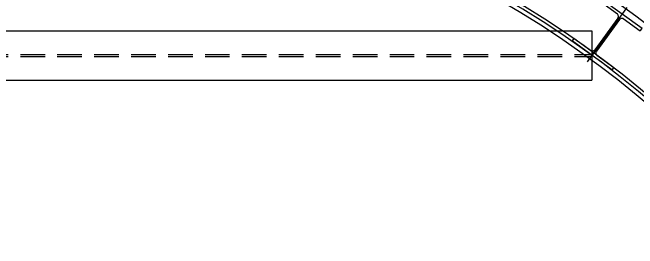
# Model space of a CAD drawing. Extents: x -1889 to 1438, y -977 to 1122.
# Drawn here: x 372.9 to 449, y 742.8 to 771.6 of the extents above; entities that cross this region are included whole.
import ezdxf

# ---------------------------------------------------------------- set-up
doc = ezdxf.new("R2010")
doc.units = 0
doc.header["$LTSCALE"] = 12
doc.header["$MEASUREMENT"] = 0
doc.linetypes.add('CENTER', pattern=[2, 1.25, -0.25, 0.25, -0.25])
doc.linetypes.add('HIDDEN', pattern=[0.375, 0.25, -0.125])
for name, color, linetype in [('6X20', 3, 'CONTINUOUS'), ('CENTER', 6, 'CENTER'), ('COVER', 3, 'CONTINUOUS'), ('ROOF', 140, 'CONTINUOUS'), ('SHELL', 40, 'CONTINUOUS')]:
    doc.layers.add(name, color=color, linetype=linetype)

# ---------------------------------------------------------------- blocks, each defined once
blk = doc.blocks.new('A$C1b871768')
at = {"layer": '6X20'}
for p, q in [((-5.875, 3), (-6.25, 3)), ((-6.25, 3), (-6.25, -3)), ((-5.875, 0.437), (-5.875, 3)), ((-0.375, 3), (0, 3)), ((-0.375, 0.437), (-0.375, 3)), ((0, 3), (0, -3)), ((-5.5, 0.125), (-0.75, 0.125)), ((-5.875, -0.438), (-5.875, -3)), ((-5.5, -0.125), (-0.75, -0.125)), ((-0.375, -0.438), (-0.375, -3)), ((-5.875, -3), (-6.25, -3)), ((-0.375, -3), (0, -3))]:
    blk.add_line(p, q, dxfattribs=at)
for points in [[(-5.5, 0.125, -0.083285), (-5.646, 0.15, -0.09084), (-5.765, 0.217, -0.104065), (-5.848, 0.321, -0.115836), (-5.875, 0.437, -0.115836)], [(-0.75, 0.125, 0.083285), (-0.604, 0.15, 0.09084), (-0.485, 0.217, 0.104065), (-0.402, 0.321, 0.115836), (-0.375, 0.437, 0.115836)], [(-5.5, -0.125, 0.083285), (-5.646, -0.15, 0.09084), (-5.765, -0.217, 0.104065), (-5.848, -0.321, 0.115836), (-5.875, -0.438, 0.115836)], [(-0.75, -0.125, -0.083285), (-0.604, -0.15, -0.09084), (-0.485, -0.217, -0.104065), (-0.402, -0.321, -0.115836), (-0.375, -0.438, -0.115836)]]:
    blk.add_lwpolyline(points, format="xyb", dxfattribs=at)
at = {"layer": 'CENTER'}
blk.add_line((-7.239, 0), (0.989, 0), dxfattribs=at)

msp = doc.modelspace()

# ---------------------------------------------------------------- linework, layer by layer
at = {"layer": '6X20'}
for p, q in [((306.35731, 769.33221), (443.50432, 769.33221)), ((306.35731, 763.33221), (443.50432, 763.33221))]:
    msp.add_line(p, q, dxfattribs=at)
at = {"layer": '6X20', "linetype": 'HIDDEN'}
for p, q in [((306.35731, 766.45721), (443.50432, 766.45721)), ((306.35731, 766.20721), (443.50432, 766.20721))]:
    msp.add_line(p, q, dxfattribs=at)
at = {"layer": 'COVER'}
msp.add_line((443.50432, 769.33221), (443.50432, 763.33221), dxfattribs=at)
at = {"layer": 'ROOF'}
msp.add_lwpolyline([(493.23231, 669.33221, 1), (252.48231, 669.33221), (252.48231, 405.33221, 1), (493.23231, 405.33221)], format="xyb", close=True, dxfattribs=at)
at = {"layer": 'SHELL'}
for points in [[(492.85731, 669.33221, 1), (252.85731, 669.33221), (252.85731, 405.33221, 1), (492.85731, 405.33221)], [(492.35731, 669.33221, 1), (253.35731, 669.33221), (253.35731, 405.33221, 1), (492.35731, 405.33221)]]:
    msp.add_lwpolyline(points, format="xyb", close=True, dxfattribs=at)
msp.add_arc((372.85731, 669.33221), 127, 0, 180, dxfattribs=at)

# ---------------------------------------------------------------- block references
at = {"layer": 'COVER', "rotation": 233.9334117402118}
msp.add_blockref('A$C1b871768', (443.50432, 766.33221), dxfattribs=at)

doc.saveas('drawing.dxf')
